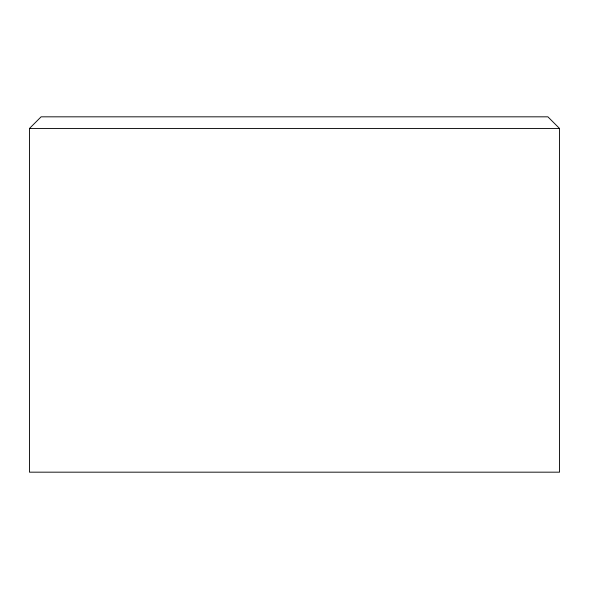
<?xml version="1.0" encoding="UTF-8"?>
<svg xmlns="http://www.w3.org/2000/svg" width="589" height="589" viewBox="0 0 589 589"><rect width="100%" height="100%" fill="white"/><g stroke="black" fill="none" stroke-linecap="round" stroke-linejoin="round"><path stroke-width="0.88" d="M29.45 128.483L41.097 116.828L547.903 116.828L559.55 128.483L559.55 472.172L29.45 472.172L29.45 128.483L559.55 128.483"/></g></svg>
